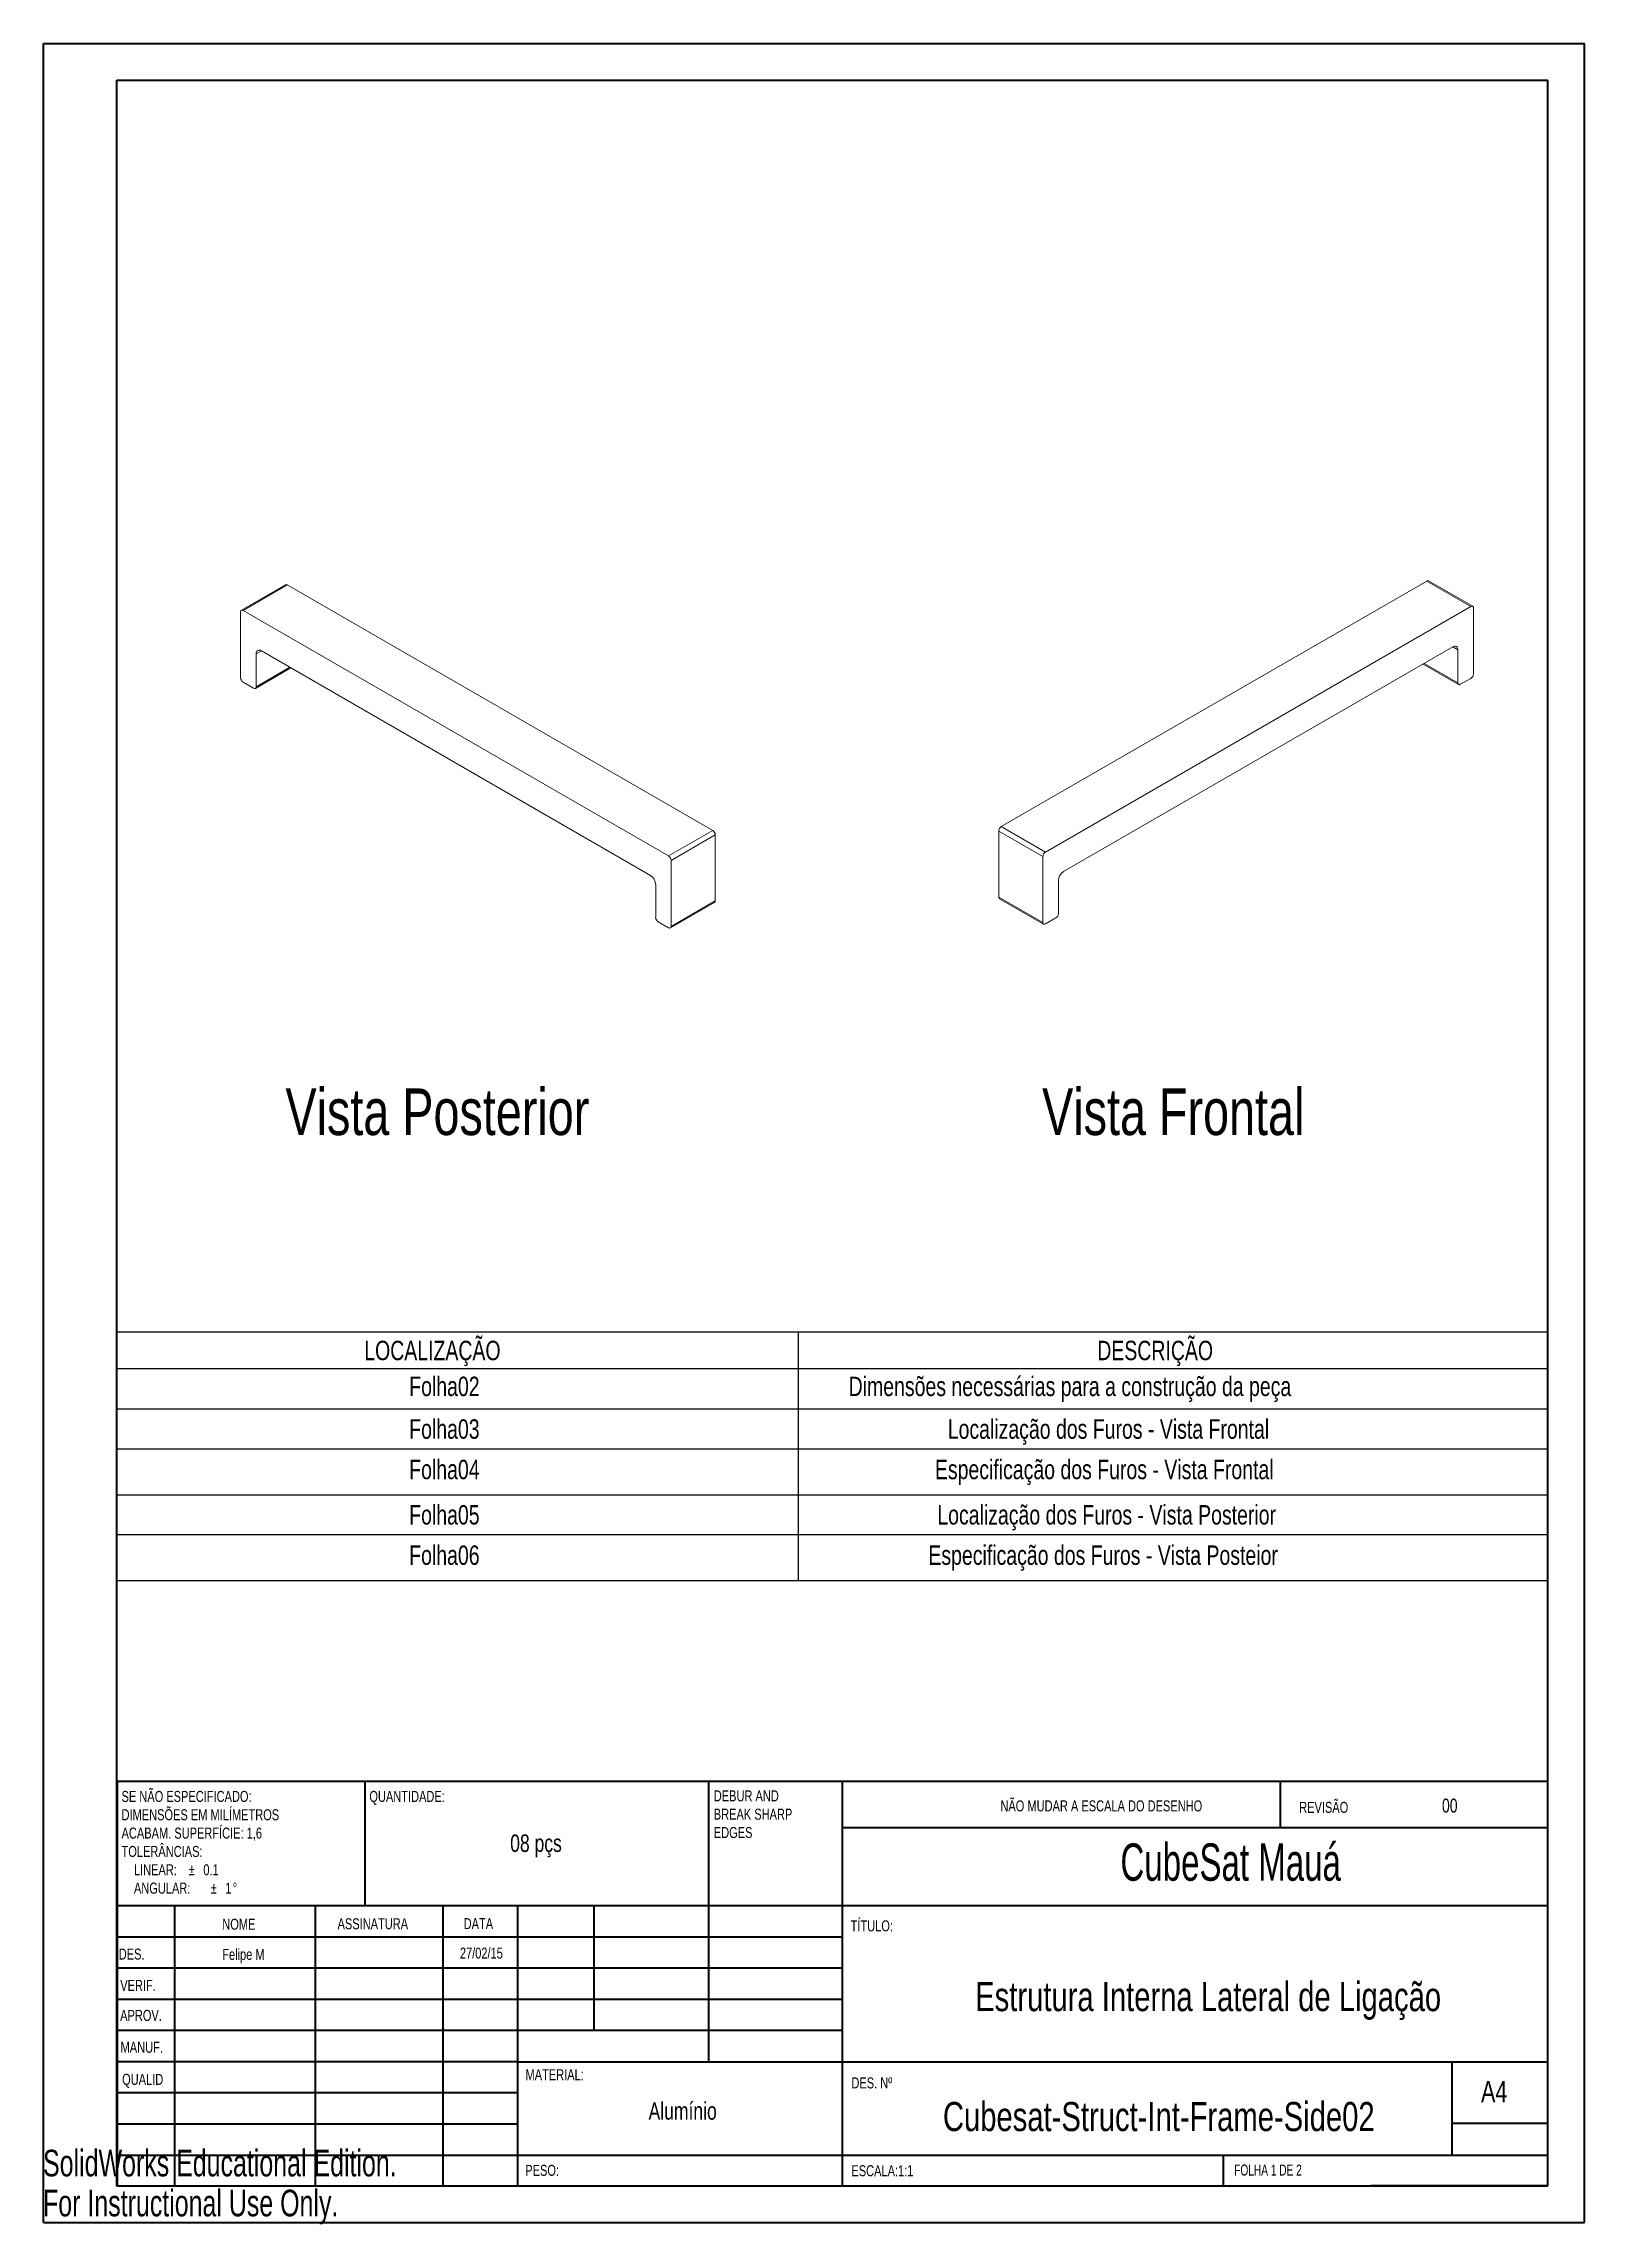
# Model space of a CAD drawing. Header units: millimetres. Extents: x 0 to 210, y 0 to 297.
import ezdxf

# ---------------------------------------------------------------- set-up
doc = ezdxf.new("R2010")
doc.units = ezdxf.units.MM
doc.layers.add('FORMAT', color=7, linetype='Continuous')
doc.styles.add('SLDTEXTSTYLE0', font='TXT', dxfattribs={"width": 0.75})
doc.styles.add('SLDTEXTSTYLE1', font='TXT', dxfattribs={"width": 0.663})
doc.styles.add('SLDTEXTSTYLE2', font='TXT', dxfattribs={"width": 0.6875})
doc.styles.add('SLDTEXTSTYLE3', font='TXT', dxfattribs={"width": 0.7})

# ---------------------------------------------------------------- blocks, each defined once
blk = doc.blocks.new('SW_NOTE_0')
at = {"color": 0, "linetype": 'Continuous', "lineweight": 0, "char_height": 1.5, "attachment_point": 1, "style": 'SLDTEXTSTYLE0'}
for s, insert in [('DEBUR AND', (0, 1.93)), ('BREAK SHARP', (0, -0.57)), ('EDGES', (0, -3.07))]:
    blk.add_mtext(s, dxfattribs=dict(at, insert=insert))
blk = doc.blocks.new('SW_NOTE_1')
at = {"color": 0, "linetype": 'Continuous', "lineweight": 0, "char_height": 1.5, "attachment_point": 1, "style": 'SLDTEXTSTYLE0'}
for s, insert in [('SE NÃO ESPECIFICADO:', (0, 1.93)), ('ACABAM. SUPERFÍCIE: 1,6', (0, -3.07)), ('DIMENSÕES EM MILÍMETROS', (0, -0.57)), ('TOLERÂNCIAS:', (0, -5.57)), ('LINEAR:', (1.69, -8.07)), ('%%p', (9.16, -8.07)), ('0.1', (11.15, -8.07)), ('ANGULAR:', (1.69, -10.57)), ('%%p', (12.16, -10.57)), ('1', (14.15, -10.57)), ('%%d', (15.16, -10.57))]:
    blk.add_mtext(s, dxfattribs=dict(at, insert=insert))
blk = doc.blocks.new('SW_TABLEANNOTATION_0')
at = {"layer": 'FORMAT', "color": 0}
for p, q in [((0, 0), (0, -33.82)), ((195, 0), (0, 0)), ((92.85, 0), (92.85, -33.82)), ((195, -33.82), (195, 0)), ((0, -4.93), (195, -4.93)), ((0, -10.46), (195, -10.46)), ((0, -15.91), (195, -15.91)), ((0, -22.14), (195, -22.14)), ((0, -27.59), (195, -27.59)), ((0, -33.82), (195, -33.82))]:
    blk.add_line(p, q, dxfattribs=at)
at = {"layer": 'FORMAT', "color": 0, "attachment_point": 1, "style": 'SLDTEXTSTYLE0'}
for s, insert, char_height in [('LOCALIZAÇÃO', (33.7, -1.16), 2.6458), ('DESCRIÇÃO', (133.61, -1.16), 2.646), ('Folha02', (39.83, -6.05), 2.646), ('Dimensões necessárias para a construção da peça', (99.72, -6.05), 2.6458), ('Folha03', (39.83, -11.87), 2.646), ('Localização dos Furos - Vista Frontal', (113.23, -11.87), 2.6458), ('Folha04', (39.83, -17.38), 2.646), ('Especificação dos Furos - Vista Frontal', (111.48, -17.38), 2.6458), ('Folha05', (39.83, -23.56), 2.646), ('Localização dos Furos - Vista Posterior', (111.81, -23.56), 2.6458), ('Folha06', (39.83, -29.06), 2.646), ('Especificação dos Furos - Vista Posteior', (110.59, -29.06), 2.6458)]:
    blk.add_mtext(s, dxfattribs=dict(at, insert=insert, char_height=char_height))

msp = doc.modelspace()

# ---------------------------------------------------------------- linework, layer by layer
at = {"color": 7, "linetype": 'Continuous', "lineweight": 40}
for p, q in [((0.08, 0.21), (0.08, 297.21)), ((0.08, 297.21), (210.08, 297.21)), ((210.08, 0.21), (210.08, 297.21)), ((210.08, 292.21), (210.08, 297.21)), ((10.08, 292.21), (205.08, 292.21)), ((10.08, 5.21), (10.08, 292.21)), ((205.08, 5.21), (205.08, 292.21)), ((10.11, 60.37), (205.08, 60.37)), ((10.11, 60.37), (10.11, 5.12)), ((43.91, 43.37), (43.91, 60.37)), ((90.71, 60.37), (90.71, 22.12)), ((108.91, 60.37), (108.91, 5.12)), ((168.68, 54.09), (168.68, 60.46)), ((205.08, 54), (108.91, 54)), ((205.08, 43.37), (10.11, 43.37)), ((17.91, 43.37), (17.91, 5.12)), ((37.1, 43.37), (37.1, 5.12)), ((54.51, 43.37), (54.51, 5.12)), ((64.71, 5.12), (64.71, 43.37)), ((75.11, 26.37), (75.11, 43.37)), ((108.91, 39.12), (10.11, 39.12)), ((108.91, 34.87), (10.11, 34.87)), ((108.91, 30.62), (10.11, 30.62)), ((108.91, 26.37), (10.11, 26.37)), ((64.71, 22.12), (10.11, 22.12)), ((64.71, 22.12), (205.08, 22.12)), ((192.08, 9.46), (192.08, 22.21)), ((64.71, 17.87), (10.11, 17.87)), ((64.71, 13.62), (10.11, 13.62)), ((205.08, 13.71), (192.08, 13.71)), ((10.11, 9.37), (205.08, 9.37)), ((160.88, 5.21), (160.88, 9.46)), ((10.08, 5.21), (205.08, 5.21)), ((205.08, 5.21), (180.99, 5.21)), ((0.08, 0.21), (210.08, 0.21))]:
    msp.add_line(p, q, dxfattribs=at)
at = {"color": 7, "linetype": 'Continuous', "lineweight": 15}
for p, q in [((33.04, 223.46), (27.03, 219.99)), ((33.29, 223.43), (27.28, 219.96)), ((91.27, 189.96), (33.29, 223.43)), ((130.61, 190.49), (188.6, 223.96)), ((194.61, 220.49), (188.6, 223.96)), ((194.86, 220.52), (188.85, 223.99)), ((136.63, 187.02), (194.61, 220.49)), ((194.96, 211.3), (194.96, 220.29)), ((26.93, 219.76), (26.93, 210.78)), ((85.26, 186.49), (27.28, 219.96)), ((29.05, 209.55), (29.05, 214.04)), ((29.76, 214.45), (82.79, 183.84)), ((192.13, 214.98), (139.1, 184.36)), ((192.84, 210.08), (192.84, 214.57)), ((28.95, 209.32), (33.79, 212.12)), ((188.1, 212.65), (192.94, 209.85)), ((28.7, 209.35), (27.28, 210.16)), ((193.19, 209.88), (194.61, 210.69)), ((130.61, 190.49), (136.63, 187.02)), ((85.26, 186.49), (91.27, 189.96)), ((91.63, 189.35), (85.62, 185.88)), ((91.63, 180.36), (91.63, 189.35)), ((136.27, 186.41), (130.26, 189.88)), ((130.26, 189.88), (130.26, 180.89)), ((85.62, 185.88), (85.62, 176.89)), ((136.27, 177.42), (136.27, 186.41)), ((83.5, 182.61), (83.5, 178.12)), ((138.39, 183.14), (138.39, 178.65)), ((85.51, 176.67), (91.52, 180.14)), ((85.62, 176.89), (91.63, 180.36)), ((130.26, 180.89), (136.27, 177.42)), ((130.36, 180.66), (136.38, 177.2)), ((85.26, 176.69), (83.85, 177.51)), ((136.63, 177.22), (138.04, 178.04))]:
    msp.add_line(p, q, dxfattribs=at)
at = {"color": 8, "linetype": 'Continuous', "lineweight": 15}
for p, q in [((29.05, 214.04), (29.76, 214.45)), ((192.13, 214.98), (192.84, 214.57)), ((29.05, 209.55), (33.65, 212.2)), ((188.24, 212.73), (192.84, 210.08))]:
    msp.add_line(p, q, dxfattribs=at)
at = {"color": 7, "linetype": 'Continuous', "lineweight": 15}
for centre, radius, start, end in [((33.15, 223.23), 0.251, 54.3824, 114.3071), ((188.74, 223.76), 0.251, 65.6929, 125.6176), ((27.14, 219.79), 0.218, 50.7967, 189.214), ((194.75, 220.32), 0.218, 350.786, 129.2033), ((29.48, 214.11), 0.437, 50.7967, 189.214), ((192.41, 214.64), 0.437, 350.786, 129.2033), ((194.19, 211.34), 0.768, 302.6055, 357.3945), ((27.7, 210.81), 0.768, 182.6055, 237.3945), ((28.83, 209.52), 0.218, 230.7967, 9.214), ((193.06, 210.05), 0.218, 170.786, 309.2033), ((131.03, 189.84), 0.768, 122.6055, 177.3945), ((90.86, 189.31), 0.768, 2.6055, 57.3945), ((84.85, 185.84), 0.768, 2.6055, 57.3945), ((137.04, 186.37), 0.768, 122.6055, 177.3945), ((139.93, 183.07), 1.54, 122.6055, 177.3945), ((81.96, 182.54), 1.54, 2.6055, 57.3945), ((91.39, 180.33), 0.24, 304.0564, 7.2558), ((130.51, 180.87), 0.246, 173.7012, 234.9867), ((137.63, 178.68), 0.768, 302.6055, 357.3945), ((84.26, 178.15), 0.768, 182.6055, 237.3945), ((85.4, 176.86), 0.218, 230.7967, 9.214), ((136.49, 177.39), 0.218, 170.786, 309.2033)]:
    msp.add_arc(centre, radius, start, end, dxfattribs=at)

# ---------------------------------------------------------------- block references
at = {"color": 7, "linetype": 'Continuous', "lineweight": 0}
for name, p in [('SW_NOTE_1', (10.7, 57.11)), ('SW_NOTE_0', (91.42, 57.19))]:
    msp.add_blockref(name, p, dxfattribs=at)
at = {"layer": 'FORMAT'}
msp.add_blockref('SW_TABLEANNOTATION_0', (10.08, 121.56), dxfattribs=at)

# ---------------------------------------------------------------- texts
at = {"color": 7, "linetype": 'Continuous', "lineweight": 0}
for s, insert, char_height, attachment_point, style in [('QUANTIDADE:', (44.48, 59.04), 1.5, 1, 'SLDTEXTSTYLE0'), ('NÃO MUDAR A ESCALA DO DESENHO', (130.49, 57.75), 1.5, 1, 'SLDTEXTSTYLE0'), ('REVISÃO', (171.21, 57.55), 1.5, 1, 'SLDTEXTSTYLE0'), ('00', (191.73, 57.99), 1.905, 2, 'SLDTEXTSTYLE0'), ('08 pçs', (67.19, 53.1), 2.381, 2, 'SLDTEXTSTYLE0'), ('CubeSat Mauá', (161.87, 51.88), 5.08, 2, 'SLDTEXTSTYLE1'), ('NOME', (24.43, 41.62), 1.5, 1, 'SLDTEXTSTYLE0'), ('ASSINATURA', (40.14, 41.68), 1.5, 1, 'SLDTEXTSTYLE0'), ('DATA', (57.33, 41.7), 1.5, 1, 'SLDTEXTSTYLE0'), ('TÍTULO:', (110.07, 41.4), 1.5, 1, 'SLDTEXTSTYLE0'), ('DES.', (10.32, 37.55), 1.5, 1, 'SLDTEXTSTYLE0'), ('Felipe M', (27.31, 37.5), 1.499, 2, 'SLDTEXTSTYLE0'), ('27/02/15', (59.74, 37.68), 1.499, 2, 'SLDTEXTSTYLE0'), ('VERIF.', (10.52, 33.28), 1.5, 1, 'SLDTEXTSTYLE0'), ('Estrutura Interna Lateral de Ligação', (158.8, 32.99), 3.9688, 2, 'SLDTEXTSTYLE0'), ('APROV.', (10.51, 29.19), 1.5, 1, 'SLDTEXTSTYLE0'), ('MANUF.', (10.57, 24.85), 1.5, 1, 'SLDTEXTSTYLE0'), ('MATERIAL:', (65.76, 21.11), 1.5, 1, 'SLDTEXTSTYLE0'), ('QUALID', (10.78, 20.47), 1.5, 1, 'SLDTEXTSTYLE0'), ('DES. Nº', (110.18, 19.99), 1.5, 1, 'SLDTEXTSTYLE0'), ('A4', (196, 19.52), 2.91, 1, 'SLDTEXTSTYLE0'), ('Alumínio', (87.18, 16.61), 2.381, 2, 'SLDTEXTSTYLE0'), ('Cubesat-Struct-Int-Frame-Side02', (152.07, 16.64), 3.9688, 2, 'SLDTEXTSTYLE0'), ('PESO:', (65.73, 8.07), 1.499, 1, 'SLDTEXTSTYLE0'), ('ESCALA:1:1', (110.18, 8.02), 1.5, 1, 'SLDTEXTSTYLE0'), ('FOLHA 1 DE 2', (162.36, 8.11), 1.5, 1, 'SLDTEXTSTYLE2')]:
    msp.add_mtext(s, dxfattribs=dict(at, insert=insert, char_height=char_height, attachment_point=attachment_point, style=style))
at = {"color": 7, "linetype": 'Continuous', "char_height": 3.633, "attachment_point": 1, "style": 'SLDTEXTSTYLE3'}
for s, insert in [('SolidWorks Educational Edition.', (0, 10.13)), ('For Instructional Use Only.', (0, 4.68))]:
    msp.add_mtext(s, dxfattribs=dict(at, insert=insert))
at = {"layer": 'FORMAT', "char_height": 6.35, "attachment_point": 1, "style": 'SLDTEXTSTYLE0'}
for s, insert in [('Vista Posterior', (33.04, 154.79)), ('Vista Frontal', (136.17, 154.79))]:
    msp.add_mtext(s, dxfattribs=dict(at, insert=insert))

doc.saveas('drawing.dxf')
